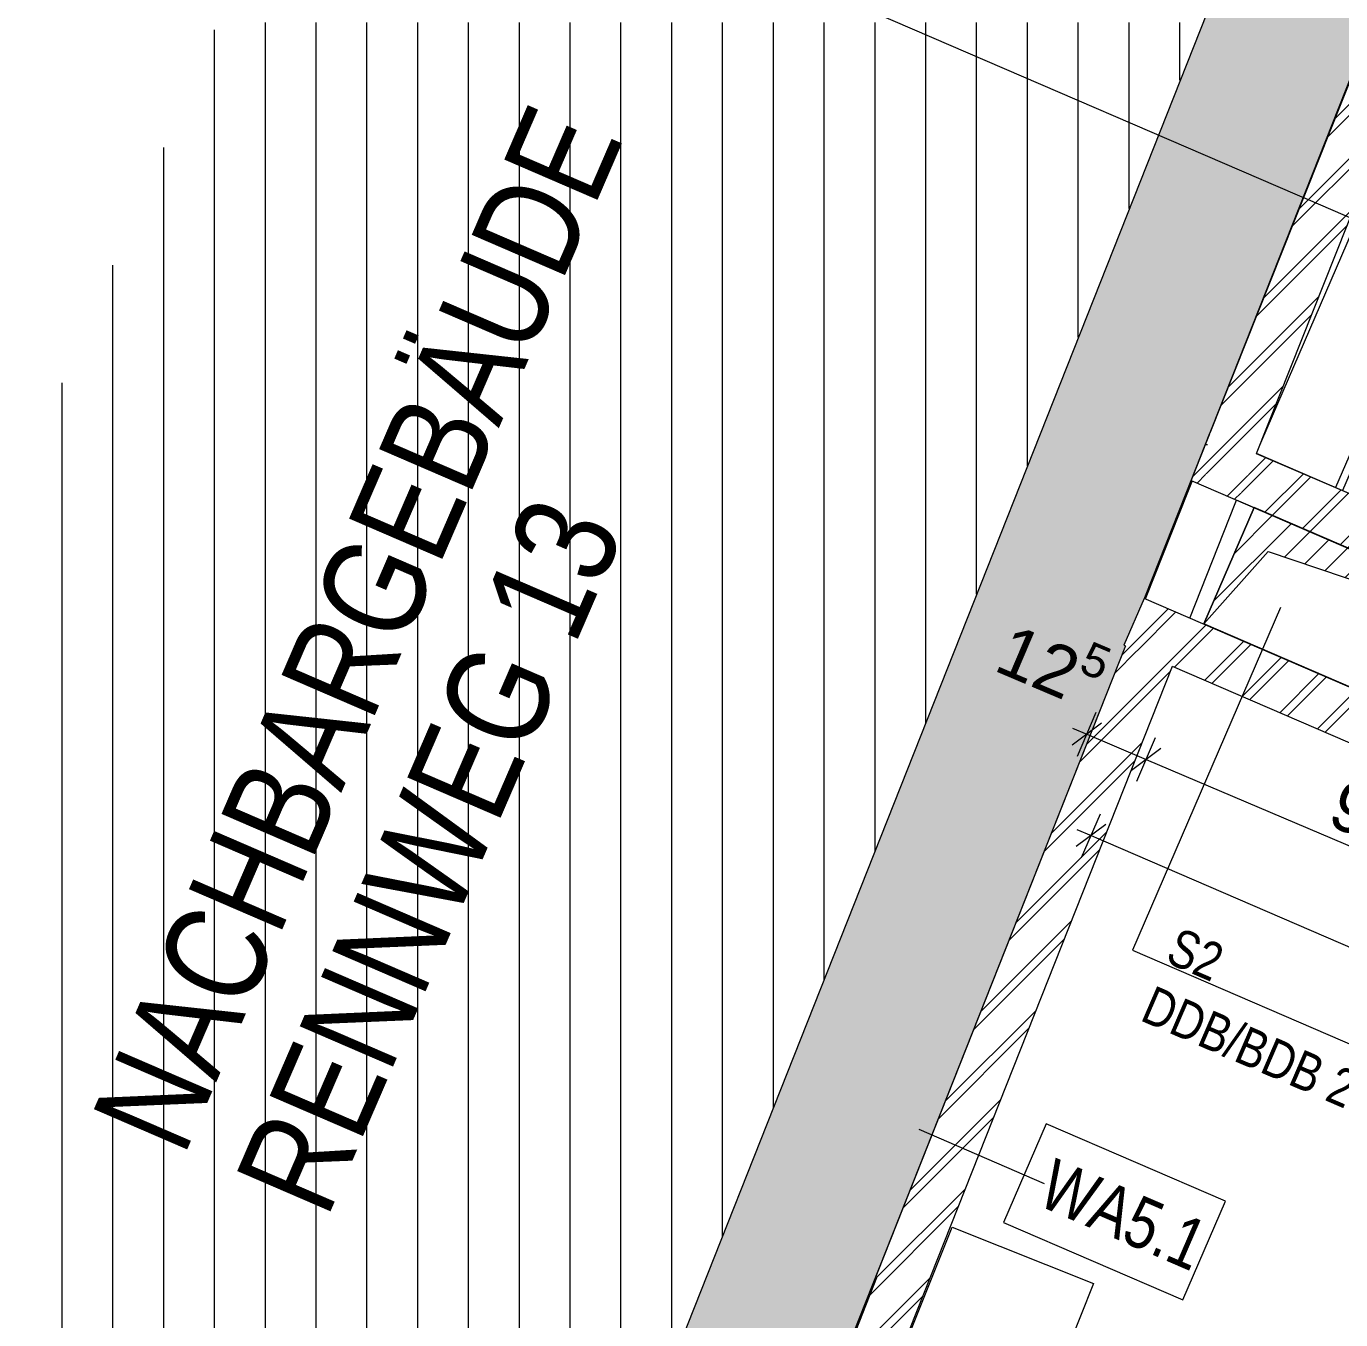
# Model space of a CAD drawing. Header units: millimetres. Extents: x 12535370 to 12566104, y 356204400 to 356234587.
# Drawn here: x 12539228 to 12541815, y 356217630 to 356220176 of the extents above; entities that cross this region are included whole.
import ezdxf
from ezdxf.enums import TextEntityAlignment as Align

# ---------------------------------------------------------------- set-up
doc = ezdxf.new("R2010")
doc.units = ezdxf.units.MM
doc.header["$MEASUREMENT"] = 0
doc.set_wipeout_variables(frame=1)
doc.linetypes.add('Dot & Dashed', pattern=[6702.78, 3527.78, -1763.89, 0, -1411.11])
doc.linetypes.add('Wipeout_Contour', pattern=[1000, 0, -1000])
for name, color, linetype in [('New_015 Innenwände', 7, 'Continuous'), ('New_035 Decken', 7, 'Continuous'), ('New_065 Möbel Einrichtung', 7, 'Continuous'), ('New_080 Raumdefinitionen', 7, 'Continuous'), ('New_110 Bemassungen Ausführung', 7, 'Continuous'), ('New_290 Raster _ Achsen', 7, 'Continuous')]:
    doc.layers.add(name, color=color, linetype=linetype)
for name, color, linetype, lineweight in [('New_015 Innenwände_Pen_No__1', 7, 'Continuous', 13), ('New_035 Decken_Pen_No__1', 7, 'Continuous', 13), ('New_065 Möbel Einrichtung_Pen_No__1', 7, 'Continuous', 13), ('New_110 Bemassungen Ausführung_Pen_No__1', 7, 'Continuous', 13), ('New_160 Beschriftungen Ausführung_Pen_No__1', 7, 'Continuous', 13), ('New_255 Plangrafiken_Pen_No__1', 7, 'Continuous', 13), ('New_255 Plangrafiken_Pen_No__39', 8, 'Continuous', 13), ('New_290 Raster _ Achsen_Pen_No__108', 7, 'Continuous', 13), ('New_HKLS1_Pen_No__21', 1, 'Continuous', 13), ('New_HKLS1_Pen_No__39', 8, 'Continuous', 13)]:
    doc.layers.add(name, color=color, linetype=linetype, lineweight=lineweight)
doc.styles.add('GENERATED_STYLE_1', font='arial.ttf')
doc.styles.add('GENERATED_STYLE_2', font='arial.ttf', dxfattribs={"width": 0.8})
doc.dimstyles.new('GENERATED_STYLE__1', dxfattribs={"dimtxt": 125, "dimasz": 47.5, "dimexe": 0.18, "dimexo": 2, "dimgap": 0, "dimtad": 1, "dimlfac": 0.001, "dimzin": 0, "dimdsep": 46, "dimtxsty": 'GENERATED_STYLE_1', "dimblk": 'ARROWHEAD_2', "dimblk1": 'ARROWHEAD_2', "dimblk2": 'ARROWHEAD_2', "dimcen": 0.09, "dimclrd": 7, "dimclre": 7, "dimclrt": 7, "dimadec": 0, "dimazin": 0, "dimtfac": 1, "dimtdec": 4, "dimtmove": 0, "dimatfit": 3, "dimfxl": 1, "dimtolj": 1, "dimtzin": 0, "dimarcsym": 0})
doc.dimstyles.new('GENERATED_STYLE__2', dxfattribs={"dimtxt": 100, "dimasz": 47.5, "dimexe": 0.18, "dimexo": 2, "dimgap": 0, "dimtad": 1, "dimlfac": 0.001, "dimzin": 0, "dimdsep": 46, "dimtxsty": 'GENERATED_STYLE_1', "dimblk": 'ARROWHEAD_2', "dimblk1": 'ARROWHEAD_2', "dimblk2": 'ARROWHEAD_2', "dimcen": 0.09, "dimclrd": 7, "dimclre": 7, "dimclrt": 7, "dimadec": 0, "dimazin": 0, "dimtfac": 1, "dimtdec": 4, "dimtmove": 0, "dimatfit": 3, "dimfxl": 1, "dimtolj": 1, "dimtzin": 0, "dimarcsym": 0})
pattern_1 = [(45, (12240439.16, 356160438.356), (-53.033009, 53.033009), []), (45, (12240428.55, 356160448.96), (-53.033009, 53.033009), [])]

# ---------------------------------------------------------------- blocks, each defined once
blk = doc.blocks.new('*X22', base_point=(12240439.2, 356160438.4))
at = {"layer": 'New_255 Plangrafiken_Pen_No__39', "color": 8, "linetype": 'Continuous', "lineweight": 13}
for p, q in [((12539698.2, 356220183.6), (12539698.2, 356219933.6)), ((12539698.2, 356220183.6), (12539698.2, 356219933.6)), ((12539798.2, 356220183.6), (12539798.2, 356219933.6)), ((12539798.2, 356220183.6), (12539798.2, 356219933.6)), ((12539898.2, 356220183.6), (12539898.2, 356219933.6)), ((12539898.2, 356220183.6), (12539898.2, 356219933.6)), ((12539998.2, 356220183.6), (12539998.2, 356219933.6)), ((12539998.2, 356220183.6), (12539998.2, 356219933.6)), ((12540098.2, 356220183.6), (12540098.2, 356219933.6)), ((12540098.2, 356220183.6), (12540098.2, 356219933.6)), ((12540198.2, 356220183.6), (12540198.2, 356219933.6)), ((12540198.2, 356220183.6), (12540198.2, 356219933.6)), ((12540298.2, 356220183.6), (12540298.2, 356219933.6)), ((12540298.2, 356220183.6), (12540298.2, 356219933.6)), ((12540398.2, 356220183.6), (12540398.2, 356219933.6)), ((12540398.2, 356220183.6), (12540398.2, 356219933.6)), ((12540498.2, 356220183.6), (12540498.2, 356219933.6)), ((12540498.2, 356220183.6), (12540498.2, 356219933.6)), ((12540598.2, 356220183.6), (12540598.2, 356219933.6)), ((12540598.2, 356220183.6), (12540598.2, 356219933.6)), ((12540698.2, 356220183.6), (12540698.2, 356219933.6)), ((12540698.2, 356220183.6), (12540698.2, 356219933.6)), ((12540798.2, 356220183.6), (12540798.2, 356219933.6)), ((12540798.2, 356220183.6), (12540798.2, 356219933.6)), ((12540898.2, 356220183.6), (12540898.2, 356219933.6)), ((12540898.2, 356220183.6), (12540898.2, 356219933.6)), ((12540998.2, 356220183.6), (12540998.2, 356219933.6)), ((12540998.2, 356220183.6), (12540998.2, 356219933.6)), ((12541098.2, 356220183.6), (12541098.2, 356219933.6)), ((12541098.2, 356220183.6), (12541098.2, 356219933.6)), ((12541198.2, 356220183.6), (12541198.2, 356219933.6)), ((12541198.2, 356220183.6), (12541198.2, 356219933.6)), ((12541298.2, 356220183.6), (12541298.2, 356219933.6)), ((12541298.2, 356220183.6), (12541298.2, 356219933.6)), ((12541398.2, 356220183.6), (12541398.2, 356219933.6)), ((12541398.2, 356220183.6), (12541398.2, 356219933.6)), ((12541498.2, 356220183.6), (12541498.2, 356220070.4)), ((12541498.2, 356220183.6), (12541498.2, 356220070.4)), ((12539598.2, 356220169.2), (12539598.2, 356219933.6)), ((12539598.2, 356220169.2), (12539598.2, 356219933.6)), ((12539498.2, 356219937.7), (12539498.2, 356219933.6)), ((12539498.2, 356219937.7), (12539498.2, 356219933.6)), ((12539498.2, 356219933.6), (12539498.2, 356219683.6)), ((12539498.2, 356219933.6), (12539498.2, 356219683.6)), ((12539598.2, 356219933.6), (12539598.2, 356219683.6)), ((12539598.2, 356219933.6), (12539598.2, 356219683.6)), ((12539698.2, 356219933.6), (12539698.2, 356219683.6)), ((12539698.2, 356219933.6), (12539698.2, 356219683.6)), ((12539798.2, 356219933.6), (12539798.2, 356219683.6)), ((12539798.2, 356219933.6), (12539798.2, 356219683.6)), ((12539898.2, 356219933.6), (12539898.2, 356219683.6)), ((12539898.2, 356219933.6), (12539898.2, 356219683.6)), ((12539998.2, 356219933.6), (12539998.2, 356219683.6)), ((12539998.2, 356219933.6), (12539998.2, 356219683.6)), ((12540098.2, 356219933.6), (12540098.2, 356219683.6)), ((12540098.2, 356219933.6), (12540098.2, 356219683.6)), ((12540198.2, 356219933.6), (12540198.2, 356219683.6)), ((12540198.2, 356219933.6), (12540198.2, 356219683.6)), ((12540298.2, 356219933.6), (12540298.2, 356219683.6)), ((12540298.2, 356219933.6), (12540298.2, 356219683.6)), ((12540398.2, 356219933.6), (12540398.2, 356219683.6)), ((12540398.2, 356219933.6), (12540398.2, 356219683.6)), ((12540498.2, 356219933.6), (12540498.2, 356219683.6)), ((12540498.2, 356219933.6), (12540498.2, 356219683.6)), ((12540598.2, 356219933.6), (12540598.2, 356219683.6)), ((12540598.2, 356219933.6), (12540598.2, 356219683.6)), ((12540698.2, 356219933.6), (12540698.2, 356219683.6)), ((12540698.2, 356219933.6), (12540698.2, 356219683.6)), ((12540798.2, 356219933.6), (12540798.2, 356219683.6)), ((12540798.2, 356219933.6), (12540798.2, 356219683.6)), ((12540898.2, 356219933.6), (12540898.2, 356219683.6)), ((12540898.2, 356219933.6), (12540898.2, 356219683.6)), ((12540998.2, 356219933.6), (12540998.2, 356219683.6)), ((12540998.2, 356219933.6), (12540998.2, 356219683.6)), ((12541098.2, 356219933.6), (12541098.2, 356219683.6)), ((12541098.2, 356219933.6), (12541098.2, 356219683.6)), ((12541198.2, 356219933.6), (12541198.2, 356219683.6)), ((12541198.2, 356219933.6), (12541198.2, 356219683.6)), ((12541298.2, 356219933.6), (12541298.2, 356219683.6)), ((12541298.2, 356219933.6), (12541298.2, 356219683.6)), ((12541398.2, 356219933.6), (12541398.2, 356219817.4)), ((12541398.2, 356219933.6), (12541398.2, 356219817.4)), ((12539398.2, 356219706.2), (12539398.2, 356219683.6)), ((12539398.2, 356219706.2), (12539398.2, 356219683.6)), ((12539398.2, 356219683.6), (12539398.2, 356219433.6)), ((12539398.2, 356219683.6), (12539398.2, 356219433.6)), ((12539498.2, 356219683.6), (12539498.2, 356219433.6)), ((12539498.2, 356219683.6), (12539498.2, 356219433.6)), ((12539598.2, 356219683.6), (12539598.2, 356219433.6)), ((12539598.2, 356219683.6), (12539598.2, 356219433.6)), ((12539698.2, 356219683.6), (12539698.2, 356219433.6)), ((12539698.2, 356219683.6), (12539698.2, 356219433.6)), ((12539798.2, 356219683.6), (12539798.2, 356219433.6)), ((12539798.2, 356219683.6), (12539798.2, 356219433.6)), ((12539898.2, 356219683.6), (12539898.2, 356219433.6)), ((12539898.2, 356219683.6), (12539898.2, 356219433.6)), ((12539998.2, 356219683.6), (12539998.2, 356219433.6)), ((12539998.2, 356219683.6), (12539998.2, 356219433.6)), ((12540098.2, 356219683.6), (12540098.2, 356219433.6)), ((12540098.2, 356219683.6), (12540098.2, 356219433.6)), ((12540198.2, 356219683.6), (12540198.2, 356219433.6)), ((12540198.2, 356219683.6), (12540198.2, 356219433.6)), ((12540298.2, 356219683.6), (12540298.2, 356219433.6)), ((12540298.2, 356219683.6), (12540298.2, 356219433.6)), ((12540398.2, 356219683.6), (12540398.2, 356219433.6)), ((12540398.2, 356219683.6), (12540398.2, 356219433.6)), ((12540498.2, 356219683.6), (12540498.2, 356219433.6)), ((12540498.2, 356219683.6), (12540498.2, 356219433.6)), ((12540598.2, 356219683.6), (12540598.2, 356219433.6)), ((12540598.2, 356219683.6), (12540598.2, 356219433.6)), ((12540698.2, 356219683.6), (12540698.2, 356219433.6)), ((12540698.2, 356219683.6), (12540698.2, 356219433.6)), ((12540798.2, 356219683.6), (12540798.2, 356219433.6)), ((12540798.2, 356219683.6), (12540798.2, 356219433.6)), ((12540898.2, 356219683.6), (12540898.2, 356219433.6)), ((12540898.2, 356219683.6), (12540898.2, 356219433.6)), ((12540998.2, 356219683.6), (12540998.2, 356219433.6)), ((12540998.2, 356219683.6), (12540998.2, 356219433.6)), ((12541098.2, 356219683.6), (12541098.2, 356219433.6)), ((12541098.2, 356219683.6), (12541098.2, 356219433.6)), ((12541198.2, 356219683.6), (12541198.2, 356219433.6)), ((12541198.2, 356219683.6), (12541198.2, 356219433.6)), ((12541298.2, 356219683.6), (12541298.2, 356219564.3)), ((12541298.2, 356219683.6), (12541298.2, 356219564.3)), ((12539298.2, 356219474.7), (12539298.2, 356219433.6)), ((12539298.2, 356219474.7), (12539298.2, 356219433.6)), ((12539298.2, 356219433.6), (12539298.2, 356219183.6)), ((12539298.2, 356219433.6), (12539298.2, 356219183.6)), ((12539398.2, 356219433.6), (12539398.2, 356219183.6)), ((12539398.2, 356219433.6), (12539398.2, 356219183.6)), ((12539498.2, 356219433.6), (12539498.2, 356219183.6)), ((12539498.2, 356219433.6), (12539498.2, 356219183.6)), ((12539598.2, 356219433.6), (12539598.2, 356219183.6)), ((12539598.2, 356219433.6), (12539598.2, 356219183.6)), ((12539698.2, 356219433.6), (12539698.2, 356219183.6)), ((12539698.2, 356219433.6), (12539698.2, 356219183.6)), ((12539798.2, 356219433.6), (12539798.2, 356219183.6)), ((12539798.2, 356219433.6), (12539798.2, 356219183.6)), ((12539898.2, 356219433.6), (12539898.2, 356219183.6)), ((12539898.2, 356219433.6), (12539898.2, 356219183.6)), ((12539998.2, 356219433.6), (12539998.2, 356219183.6)), ((12539998.2, 356219433.6), (12539998.2, 356219183.6)), ((12540098.2, 356219433.6), (12540098.2, 356219183.6)), ((12540098.2, 356219433.6), (12540098.2, 356219183.6)), ((12540198.2, 356219433.6), (12540198.2, 356219183.6)), ((12540198.2, 356219433.6), (12540198.2, 356219183.6)), ((12540298.2, 356219433.6), (12540298.2, 356219183.6)), ((12540298.2, 356219433.6), (12540298.2, 356219183.6)), ((12540398.2, 356219433.6), (12540398.2, 356219183.6)), ((12540398.2, 356219433.6), (12540398.2, 356219183.6)), ((12540498.2, 356219433.6), (12540498.2, 356219183.6)), ((12540498.2, 356219433.6), (12540498.2, 356219183.6)), ((12540598.2, 356219433.6), (12540598.2, 356219183.6)), ((12540598.2, 356219433.6), (12540598.2, 356219183.6)), ((12540698.2, 356219433.6), (12540698.2, 356219183.6)), ((12540698.2, 356219433.6), (12540698.2, 356219183.6)), ((12540798.2, 356219433.6), (12540798.2, 356219183.6)), ((12540798.2, 356219433.6), (12540798.2, 356219183.6)), ((12540898.2, 356219433.6), (12540898.2, 356219183.6)), ((12540898.2, 356219433.6), (12540898.2, 356219183.6)), ((12540998.2, 356219433.6), (12540998.2, 356219183.6)), ((12540998.2, 356219433.6), (12540998.2, 356219183.6)), ((12541098.2, 356219433.6), (12541098.2, 356219183.6)), ((12541098.2, 356219433.6), (12541098.2, 356219183.6)), ((12541198.2, 356219433.6), (12541198.2, 356219311.3)), ((12541198.2, 356219433.6), (12541198.2, 356219311.3)), ((12539298.2, 356219183.6), (12539298.2, 356218933.6)), ((12539298.2, 356219183.6), (12539298.2, 356218933.6)), ((12539398.2, 356219183.6), (12539398.2, 356218933.6)), ((12539398.2, 356219183.6), (12539398.2, 356218933.6)), ((12539498.2, 356219183.6), (12539498.2, 356218933.6)), ((12539498.2, 356219183.6), (12539498.2, 356218933.6)), ((12539598.2, 356219183.6), (12539598.2, 356218933.6)), ((12539598.2, 356219183.6), (12539598.2, 356218933.6)), ((12539698.2, 356219183.6), (12539698.2, 356218933.6)), ((12539698.2, 356219183.6), (12539698.2, 356218933.6)), ((12539798.2, 356219183.6), (12539798.2, 356218933.6)), ((12539798.2, 356219183.6), (12539798.2, 356218933.6)), ((12539898.2, 356219183.6), (12539898.2, 356218933.6)), ((12539898.2, 356219183.6), (12539898.2, 356218933.6)), ((12539998.2, 356219183.6), (12539998.2, 356218933.6)), ((12539998.2, 356219183.6), (12539998.2, 356218933.6)), ((12540098.2, 356219183.6), (12540098.2, 356218933.6)), ((12540098.2, 356219183.6), (12540098.2, 356218933.6)), ((12540198.2, 356219183.6), (12540198.2, 356218933.6)), ((12540198.2, 356219183.6), (12540198.2, 356218933.6)), ((12540298.2, 356219183.6), (12540298.2, 356218933.6)), ((12540298.2, 356219183.6), (12540298.2, 356218933.6)), ((12540398.2, 356219183.6), (12540398.2, 356218933.6)), ((12540398.2, 356219183.6), (12540398.2, 356218933.6)), ((12540498.2, 356219183.6), (12540498.2, 356218933.6)), ((12540498.2, 356219183.6), (12540498.2, 356218933.6)), ((12540598.2, 356219183.6), (12540598.2, 356218933.6)), ((12540598.2, 356219183.6), (12540598.2, 356218933.6)), ((12540698.2, 356219183.6), (12540698.2, 356218933.6)), ((12540698.2, 356219183.6), (12540698.2, 356218933.6)), ((12540798.2, 356219183.6), (12540798.2, 356218933.6)), ((12540798.2, 356219183.6), (12540798.2, 356218933.6)), ((12540898.2, 356219183.6), (12540898.2, 356218933.6)), ((12540898.2, 356219183.6), (12540898.2, 356218933.6)), ((12540998.2, 356219183.6), (12540998.2, 356218933.6)), ((12540998.2, 356219183.6), (12540998.2, 356218933.6)), ((12541098.2, 356219183.6), (12541098.2, 356219058.2)), ((12541098.2, 356219183.6), (12541098.2, 356219058.2)), ((12539298.2, 356218933.6), (12539298.2, 356218683.6)), ((12539298.2, 356218933.6), (12539298.2, 356218683.6)), ((12539398.2, 356218933.6), (12539398.2, 356218683.6)), ((12539398.2, 356218933.6), (12539398.2, 356218683.6)), ((12539498.2, 356218933.6), (12539498.2, 356218683.6)), ((12539498.2, 356218933.6), (12539498.2, 356218683.6)), ((12539598.2, 356218933.6), (12539598.2, 356218683.6)), ((12539598.2, 356218933.6), (12539598.2, 356218683.6)), ((12539698.2, 356218933.6), (12539698.2, 356218683.6)), ((12539698.2, 356218933.6), (12539698.2, 356218683.6)), ((12539798.2, 356218933.6), (12539798.2, 356218683.6)), ((12539798.2, 356218933.6), (12539798.2, 356218683.6)), ((12539898.2, 356218933.6), (12539898.2, 356218683.6)), ((12539898.2, 356218933.6), (12539898.2, 356218683.6)), ((12539998.2, 356218933.6), (12539998.2, 356218683.6)), ((12539998.2, 356218933.6), (12539998.2, 356218683.6)), ((12540098.2, 356218933.6), (12540098.2, 356218683.6)), ((12540098.2, 356218933.6), (12540098.2, 356218683.6)), ((12540198.2, 356218933.6), (12540198.2, 356218683.6)), ((12540198.2, 356218933.6), (12540198.2, 356218683.6)), ((12540298.2, 356218933.6), (12540298.2, 356218683.6)), ((12540298.2, 356218933.6), (12540298.2, 356218683.6)), ((12540398.2, 356218933.6), (12540398.2, 356218683.6)), ((12540398.2, 356218933.6), (12540398.2, 356218683.6)), ((12540498.2, 356218933.6), (12540498.2, 356218683.6)), ((12540498.2, 356218933.6), (12540498.2, 356218683.6)), ((12540598.2, 356218933.6), (12540598.2, 356218683.6)), ((12540598.2, 356218933.6), (12540598.2, 356218683.6)), ((12540698.2, 356218933.6), (12540698.2, 356218683.6)), ((12540698.2, 356218933.6), (12540698.2, 356218683.6)), ((12540798.2, 356218933.6), (12540798.2, 356218683.6)), ((12540798.2, 356218933.6), (12540798.2, 356218683.6)), ((12540898.2, 356218933.6), (12540898.2, 356218683.6)), ((12540898.2, 356218933.6), (12540898.2, 356218683.6)), ((12540998.2, 356218933.6), (12540998.2, 356218805.2)), ((12540998.2, 356218933.6), (12540998.2, 356218805.2)), ((12539298.2, 356218683.6), (12539298.2, 356218433.6)), ((12539298.2, 356218683.6), (12539298.2, 356218433.6)), ((12539398.2, 356218683.6), (12539398.2, 356218433.6)), ((12539398.2, 356218683.6), (12539398.2, 356218433.6)), ((12539498.2, 356218683.6), (12539498.2, 356218433.6)), ((12539498.2, 356218683.6), (12539498.2, 356218433.6)), ((12539598.2, 356218683.6), (12539598.2, 356218433.6)), ((12539598.2, 356218683.6), (12539598.2, 356218433.6)), ((12539698.2, 356218683.6), (12539698.2, 356218433.6)), ((12539698.2, 356218683.6), (12539698.2, 356218433.6)), ((12539798.2, 356218683.6), (12539798.2, 356218433.6)), ((12539798.2, 356218683.6), (12539798.2, 356218433.6)), ((12539898.2, 356218683.6), (12539898.2, 356218433.6)), ((12539898.2, 356218683.6), (12539898.2, 356218433.6)), ((12539998.2, 356218683.6), (12539998.2, 356218433.6)), ((12539998.2, 356218683.6), (12539998.2, 356218433.6)), ((12540098.2, 356218683.6), (12540098.2, 356218433.6)), ((12540098.2, 356218683.6), (12540098.2, 356218433.6)), ((12540198.2, 356218683.6), (12540198.2, 356218433.6)), ((12540198.2, 356218683.6), (12540198.2, 356218433.6)), ((12540298.2, 356218683.6), (12540298.2, 356218433.6)), ((12540298.2, 356218683.6), (12540298.2, 356218433.6)), ((12540398.2, 356218683.6), (12540398.2, 356218433.6)), ((12540398.2, 356218683.6), (12540398.2, 356218433.6)), ((12540498.2, 356218683.6), (12540498.2, 356218433.6)), ((12540498.2, 356218683.6), (12540498.2, 356218433.6)), ((12540598.2, 356218683.6), (12540598.2, 356218433.6)), ((12540598.2, 356218683.6), (12540598.2, 356218433.6)), ((12540698.2, 356218683.6), (12540698.2, 356218433.6)), ((12540698.2, 356218683.6), (12540698.2, 356218433.6)), ((12540798.2, 356218683.6), (12540798.2, 356218433.6)), ((12540798.2, 356218683.6), (12540798.2, 356218433.6)), ((12540898.2, 356218683.6), (12540898.2, 356218552.1)), ((12540898.2, 356218683.6), (12540898.2, 356218552.1)), ((12539298.2, 356218433.6), (12539298.2, 356218183.6)), ((12539298.2, 356218433.6), (12539298.2, 356218183.6)), ((12539398.2, 356218433.6), (12539398.2, 356218183.6)), ((12539398.2, 356218433.6), (12539398.2, 356218183.6)), ((12539498.2, 356218433.6), (12539498.2, 356218183.6)), ((12539498.2, 356218433.6), (12539498.2, 356218183.6)), ((12539598.2, 356218433.6), (12539598.2, 356218183.6)), ((12539598.2, 356218433.6), (12539598.2, 356218183.6)), ((12539698.2, 356218433.6), (12539698.2, 356218183.6)), ((12539698.2, 356218433.6), (12539698.2, 356218183.6)), ((12539798.2, 356218433.6), (12539798.2, 356218183.6)), ((12539798.2, 356218433.6), (12539798.2, 356218183.6)), ((12539898.2, 356218433.6), (12539898.2, 356218183.6)), ((12539898.2, 356218433.6), (12539898.2, 356218183.6)), ((12539998.2, 356218433.6), (12539998.2, 356218183.6)), ((12539998.2, 356218433.6), (12539998.2, 356218183.6)), ((12540098.2, 356218433.6), (12540098.2, 356218183.6)), ((12540098.2, 356218433.6), (12540098.2, 356218183.6)), ((12540198.2, 356218433.6), (12540198.2, 356218183.6)), ((12540198.2, 356218433.6), (12540198.2, 356218183.6)), ((12540298.2, 356218433.6), (12540298.2, 356218183.6)), ((12540298.2, 356218433.6), (12540298.2, 356218183.6)), ((12540398.2, 356218433.6), (12540398.2, 356218183.6)), ((12540398.2, 356218433.6), (12540398.2, 356218183.6)), ((12540498.2, 356218433.6), (12540498.2, 356218183.6)), ((12540498.2, 356218433.6), (12540498.2, 356218183.6)), ((12540598.2, 356218433.6), (12540598.2, 356218183.6)), ((12540598.2, 356218433.6), (12540598.2, 356218183.6)), ((12540698.2, 356218433.6), (12540698.2, 356218183.6)), ((12540698.2, 356218433.6), (12540698.2, 356218183.6)), ((12540798.2, 356218433.6), (12540798.2, 356218299.1)), ((12540798.2, 356218433.6), (12540798.2, 356218299.1)), ((12539298.2, 356218183.6), (12539298.2, 356217933.6)), ((12539298.2, 356218183.6), (12539298.2, 356217933.6)), ((12539398.2, 356218183.6), (12539398.2, 356217933.6)), ((12539398.2, 356218183.6), (12539398.2, 356217933.6)), ((12539498.2, 356218183.6), (12539498.2, 356217933.6)), ((12539498.2, 356218183.6), (12539498.2, 356217933.6)), ((12539598.2, 356218183.6), (12539598.2, 356217933.6)), ((12539598.2, 356218183.6), (12539598.2, 356217933.6)), ((12539698.2, 356218183.6), (12539698.2, 356217933.6)), ((12539698.2, 356218183.6), (12539698.2, 356217933.6)), ((12539798.2, 356218183.6), (12539798.2, 356217933.6)), ((12539798.2, 356218183.6), (12539798.2, 356217933.6)), ((12539898.2, 356218183.6), (12539898.2, 356217933.6)), ((12539898.2, 356218183.6), (12539898.2, 356217933.6)), ((12539998.2, 356218183.6), (12539998.2, 356217933.6)), ((12539998.2, 356218183.6), (12539998.2, 356217933.6)), ((12540098.2, 356218183.6), (12540098.2, 356217933.6)), ((12540098.2, 356218183.6), (12540098.2, 356217933.6)), ((12540198.2, 356218183.6), (12540198.2, 356217933.6)), ((12540198.2, 356218183.6), (12540198.2, 356217933.6)), ((12540298.2, 356218183.6), (12540298.2, 356217933.6)), ((12540298.2, 356218183.6), (12540298.2, 356217933.6)), ((12540398.2, 356218183.6), (12540398.2, 356217933.6)), ((12540398.2, 356218183.6), (12540398.2, 356217933.6)), ((12540498.2, 356218183.6), (12540498.2, 356217933.6)), ((12540498.2, 356218183.6), (12540498.2, 356217933.6)), ((12540598.2, 356218183.6), (12540598.2, 356217933.6)), ((12540598.2, 356218183.6), (12540598.2, 356217933.6)), ((12540698.2, 356218183.6), (12540698.2, 356218046)), ((12540698.2, 356218183.6), (12540698.2, 356218046)), ((12539298.2, 356217933.6), (12539298.2, 356217683.6)), ((12539298.2, 356217933.6), (12539298.2, 356217683.6)), ((12539398.2, 356217933.6), (12539398.2, 356217683.6)), ((12539398.2, 356217933.6), (12539398.2, 356217683.6)), ((12539498.2, 356217933.6), (12539498.2, 356217683.6)), ((12539498.2, 356217933.6), (12539498.2, 356217683.6)), ((12539598.2, 356217933.6), (12539598.2, 356217683.6)), ((12539598.2, 356217933.6), (12539598.2, 356217683.6)), ((12539698.2, 356217933.6), (12539698.2, 356217683.6)), ((12539698.2, 356217933.6), (12539698.2, 356217683.6)), ((12539798.2, 356217933.6), (12539798.2, 356217683.6)), ((12539798.2, 356217933.6), (12539798.2, 356217683.6)), ((12539898.2, 356217933.6), (12539898.2, 356217683.6)), ((12539898.2, 356217933.6), (12539898.2, 356217683.6)), ((12539998.2, 356217933.6), (12539998.2, 356217683.6)), ((12539998.2, 356217933.6), (12539998.2, 356217683.6)), ((12540098.2, 356217933.6), (12540098.2, 356217683.6)), ((12540098.2, 356217933.6), (12540098.2, 356217683.6)), ((12540198.2, 356217933.6), (12540198.2, 356217683.6)), ((12540198.2, 356217933.6), (12540198.2, 356217683.6)), ((12540298.2, 356217933.6), (12540298.2, 356217683.6)), ((12540298.2, 356217933.6), (12540298.2, 356217683.6)), ((12540398.2, 356217933.6), (12540398.2, 356217683.6)), ((12540398.2, 356217933.6), (12540398.2, 356217683.6)), ((12540498.2, 356217933.6), (12540498.2, 356217683.6)), ((12540498.2, 356217933.6), (12540498.2, 356217683.6)), ((12540598.2, 356217933.6), (12540598.2, 356217793)), ((12540598.2, 356217933.6), (12540598.2, 356217793)), ((12539298.2, 356217683.6), (12539298.2, 356217433.6)), ((12539298.2, 356217683.6), (12539298.2, 356217433.6)), ((12539398.2, 356217683.6), (12539398.2, 356217433.6)), ((12539398.2, 356217683.6), (12539398.2, 356217433.6)), ((12539498.2, 356217683.6), (12539498.2, 356217433.6)), ((12539498.2, 356217683.6), (12539498.2, 356217433.6)), ((12539598.2, 356217683.6), (12539598.2, 356217433.6)), ((12539598.2, 356217683.6), (12539598.2, 356217433.6)), ((12539698.2, 356217683.6), (12539698.2, 356217433.6)), ((12539698.2, 356217683.6), (12539698.2, 356217433.6)), ((12539798.2, 356217683.6), (12539798.2, 356217433.6)), ((12539798.2, 356217683.6), (12539798.2, 356217433.6)), ((12539898.2, 356217683.6), (12539898.2, 356217433.6)), ((12539898.2, 356217683.6), (12539898.2, 356217433.6)), ((12539998.2, 356217683.6), (12539998.2, 356217433.6)), ((12539998.2, 356217683.6), (12539998.2, 356217433.6)), ((12540098.2, 356217683.6), (12540098.2, 356217433.6)), ((12540098.2, 356217683.6), (12540098.2, 356217433.6)), ((12540198.2, 356217683.6), (12540198.2, 356217433.6)), ((12540198.2, 356217683.6), (12540198.2, 356217433.6)), ((12540298.2, 356217683.6), (12540298.2, 356217433.6)), ((12540298.2, 356217683.6), (12540298.2, 356217433.6)), ((12540398.2, 356217683.6), (12540398.2, 356217433.6)), ((12540398.2, 356217683.6), (12540398.2, 356217433.6)), ((12540498.2, 356217683.6), (12540498.2, 356217539.9)), ((12540498.2, 356217683.6), (12540498.2, 356217539.9))]:
    blk.add_line(p, q, dxfattribs=at)
blk = doc.blocks.new('Fill_3', base_point=(12240439.2, 356160438.4))
at = {"layer": 'New_255 Plangrafiken_Pen_No__39', "color": 8, "linetype": 'Continuous', "lineweight": 13}
blk.add_blockref('*X22', (12240439.2, 356160438.4), dxfattribs=at)
blk = doc.blocks.new('Slab_1', base_point=(12544827.7, 356227634.6))
at = {"layer": 'New_035 Decken_Pen_No__1', "color": 7, "linetype": 'Continuous', "lineweight": 13, "flags": 128}
blk.add_lwpolyline([(12544827.7, 356227634.6), (12554819.4, 356223318.3), (12557454.5, 356206375.3), (12539483.6, 356214138.5), (12544758.3, 356227436.7)], close=True, dxfattribs=at)
blk = doc.blocks.new('Wall_12', base_point=(12544456.5, 356218122.8))
at = {"color": 254, "linetype": 'Wipeout_Contour', "lineweight": 0, "ltscale": 1069320122.63325}
blk.add_wipeout([(12541558, 356219374.9), (12541521, 356219282), (12541649.8, 356219335.3)], dxfattribs=at).dxf.layer = 'New_015 Innenwände'
at = {"layer": 'New_015 Innenwände', "linetype": 'Continuous', "lineweight": 0, "true_color": 0x000000}
h = blk.add_hatch(dxfattribs=at)
h.set_pattern_fill('INSULATION', color=18, style=0, pattern_type=2)
h.set_pattern_definition(pattern_1)
h.paths.add_polyline_path([(12541558, 356219374.9), (12541521, 356219282), (12541649.8, 356219335.3)])
at = {"color": 254, "linetype": 'Wipeout_Contour', "lineweight": 0, "ltscale": 1425758535.870667}
blk.add_wipeout([(12541612.9, 356219242.3), (12543462.1, 356218443.5), (12543501.7, 356218535.3), (12541649.8, 356219335.3)], dxfattribs=at).dxf.layer = 'New_015 Innenwände'
at = {"layer": 'New_015 Innenwände', "linetype": 'Continuous', "lineweight": 0, "true_color": 0x000000}
h = blk.add_hatch(dxfattribs=at)
h.set_pattern_fill('INSULATION', color=18, style=0, pattern_type=2)
h.set_pattern_definition(pattern_1)
h.paths.add_polyline_path([(12541612.9, 356219242.3), (12543462.1, 356218443.5), (12543501.7, 356218535.3), (12541649.8, 356219335.3)])
at = {"color": 254, "linetype": 'Wipeout_Contour', "lineweight": 0, "ltscale": 1069319991.844341}
blk.add_wipeout([(12541649.8, 356219335.3), (12541521, 356219282), (12541612.9, 356219242.3)], dxfattribs=at).dxf.layer = 'New_015 Innenwände'
at = {"layer": 'New_015 Innenwände', "linetype": 'Continuous', "lineweight": 0, "true_color": 0x000000}
h = blk.add_hatch(dxfattribs=at)
h.set_pattern_fill('INSULATION', color=18, style=0, pattern_type=2)
h.set_pattern_definition(pattern_1)
h.paths.add_polyline_path([(12541649.8, 356219335.3), (12541521, 356219282), (12541612.9, 356219242.3)])
at = {"layer": 'New_015 Innenwände_Pen_No__1', "color": 7, "linetype": 'Continuous', "lineweight": 13, "flags": 128}
for points in [[(12541521, 356219282), (12541558, 356219374.9)], [(12543263.1, 356218638.4), (12541649.8, 356219335.3)], [(12541521, 356219282), (12543462.1, 356218443.5)]]:
    blk.add_lwpolyline(points, dxfattribs=at)
blk = doc.blocks.new('Wall_23', base_point=(12539543.1, 356214285.7))
at = {"layer": 'New_015 Innenwände', "linetype": 'Continuous', "lineweight": 0, "true_color": 0x000000}
h = blk.add_hatch(dxfattribs=at)
h.set_pattern_fill('BETON_BEWEHRT_SN46', color=18, style=0, pattern_type=2)
h.set_pattern_definition([(113.402274, (12240439.16, 356160438.36), (91.773886, 39.718432), [30, -20]), (113.402274, (12240393.27, 356160418.5), (91.773886, 39.718432), [100, 0])])
h.paths.add_polyline_path([(12539543.1, 356214285.7), (12542284.9, 356221211.5), (12541997.5, 356221327.8), (12539258.4, 356214408.7)])
at = {"layer": 'New_015 Innenwände_Pen_No__1', "color": 7, "linetype": 'Continuous', "lineweight": 13, "flags": 128}
for points in [[(12541997.5, 356221327.8), (12539258.4, 356214408.7)], [(12539543.1, 356214285.7), (12542284.9, 356221211.5)]]:
    blk.add_lwpolyline(points, dxfattribs=at)
blk = doc.blocks.new('Wall_27', base_point=(12539800.6, 356214936.3))
at = {"color": 254, "linetype": 'Wipeout_Contour', "lineweight": 0, "ltscale": 1425750423.837663}
blk.add_wipeout([(12539893.6, 356214899.4), (12541484, 356218916.7), (12541392.1, 356218956.4), (12539800.6, 356214936.3)], dxfattribs=at).dxf.layer = 'New_015 Innenwände'
at = {"layer": 'New_015 Innenwände', "linetype": 'Continuous', "lineweight": 0, "true_color": 0x000000}
h = blk.add_hatch(dxfattribs=at)
h.set_pattern_fill('INSULATION', color=18, style=0, pattern_type=2)
h.set_pattern_definition(pattern_1)
h.paths.add_polyline_path([(12539893.6, 356214899.4), (12541484, 356218916.7), (12541392.1, 356218956.4), (12539800.6, 356214936.3)])
at = {"layer": 'New_015 Innenwände_Pen_No__1', "color": 7, "linetype": 'Continuous', "lineweight": 13, "flags": 128}
for points in [[(12541392.1, 356218956.4), (12539800.6, 356214936.3)], [(12539893.6, 356214899.4), (12541484, 356218916.7)]]:
    blk.add_lwpolyline(points, dxfattribs=at)
blk = doc.blocks.new('Wall_42', base_point=(12541649.1, 356219335.6))
at = {"layer": 'New_015 Innenwände_Pen_No__1', "color": 7, "linetype": 'Continuous', "lineweight": 13}
for p, q in [((12542162.1, 356220094.4), (12541805.2, 356219268.2)), ((12542175.8, 356220088.4), (12541818.9, 356219262.2))]:
    blk.add_line(p, q, dxfattribs=at)
at = {"layer": 'New_015 Innenwände_Pen_No__1', "color": 7, "linetype": 'Continuous', "lineweight": 13, "flags": 128}
for points in [[(12542006, 356220161.8), (12541649.1, 356219335.6)], [(12542189.6, 356220082.5), (12542006, 356220161.8)], [(12541832.7, 356219256.3), (12542189.6, 356220082.5)], [(12541649.1, 356219335.6), (12541832.7, 356219256.3)]]:
    blk.add_lwpolyline(points, dxfattribs=at)
blk = doc.blocks.new('Wall_66', base_point=(12542371.8, 356218642.1))
at = {"color": 254, "linetype": 'Wipeout_Contour', "lineweight": 0, "ltscale": 1425758084.587623}
blk.add_wipeout([(12542371.8, 356218642.1), (12541428.4, 356219049.7), (12541388.7, 356218957.9), (12542332.1, 356218550.3)], dxfattribs=at).dxf.layer = 'New_015 Innenwände'
at = {"layer": 'New_015 Innenwände', "linetype": 'Continuous', "lineweight": 0, "true_color": 0x000000}
h = blk.add_hatch(dxfattribs=at)
h.set_pattern_fill('INSULATION', color=18, style=0, pattern_type=2)
h.set_pattern_definition(pattern_1)
h.paths.add_polyline_path([(12542371.8, 356218642.1), (12541428.4, 356219049.7), (12541388.7, 356218957.9), (12542332.1, 356218550.3)])
at = {"layer": 'New_015 Innenwände_Pen_No__1', "color": 7, "linetype": 'Continuous', "lineweight": 13, "flags": 128}
for points in [[(12541428.4, 356219049.7), (12541388.7, 356218957.9)], [(12542371.8, 356218642.1), (12541428.4, 356219049.7)], [(12541388.7, 356218957.9), (12541392.1, 356218956.4)], [(12541484, 356218916.7), (12542332.1, 356218550.3)]]:
    blk.add_lwpolyline(points, dxfattribs=at)
blk = doc.blocks.new('Wall_86', base_point=(12541558, 356219374.9))
at = {"color": 254, "linetype": 'Wipeout_Contour', "lineweight": 0, "ltscale": 1425764132.341424}
blk.add_wipeout([(12542316.5, 356221283.2), (12541558, 356219374.9), (12541649.8, 356219335.3), (12542408.4, 356221243.6)], dxfattribs=at).dxf.layer = 'New_015 Innenwände'
at = {"layer": 'New_015 Innenwände', "linetype": 'Continuous', "lineweight": 0, "true_color": 0x000000}
h = blk.add_hatch(dxfattribs=at)
h.set_pattern_fill('INSULATION', color=18, style=0, pattern_type=2)
h.set_pattern_definition(pattern_1)
h.paths.add_polyline_path([(12542316.5, 356221283.2), (12541558, 356219374.9), (12541649.8, 356219335.3), (12542408.4, 356221243.6)])
at = {"layer": 'New_015 Innenwände_Pen_No__1', "color": 7, "linetype": 'Continuous', "lineweight": 13, "flags": 128}
for points in [[(12542316.5, 356221283.2), (12541558, 356219374.9)], [(12541649.8, 356219335.3), (12542408.4, 356221243.6)]]:
    blk.add_lwpolyline(points, dxfattribs=at)
blk = doc.blocks.new('Bett Gruppe 25[35]', base_point=(12540495.1, 356216418.8))
at = {"layer": 'New_065 Möbel Einrichtung_Pen_No__1', "color": 7, "linetype": 'Continuous', "lineweight": 13}
for p, q in [((12540865.3, 356217347.7), (12541050.5, 356217812.2)), ((12541050.5, 356217812.2), (12541329.1, 356217701.1)), ((12541329.1, 356217701.1), (12541144, 356217236.6))]:
    blk.add_line(p, q, dxfattribs=at)
blk = doc.blocks.new('Standard grid marker[59]', base_point=(12539645.8, 356220744.6))
at = {"layer": 'New_290 Raster _ Achsen_Pen_No__108', "color": 7, "linetype": 'Dot & Dashed', "lineweight": 13}
blk.add_line((12540563.8, 356220348), (12561567.2, 356211274.9), dxfattribs=at)
at = {"layer": 'New_290 Raster _ Achsen_Pen_No__108', "color": 7, "lineweight": 13, "style": 'GENERATED_STYLE_1'}
for tag, p in [('AC_MarkerText_1_0', (12539528.5, 356220880.1)), ('AC_MarkerText_1_1', (12562689.2, 356210875))]:
    blk.add_attdef(tag, text='', height=150, rotation=336.6365, dxfattribs=at).set_placement(p, align=Align.TOP_CENTER)
blk = doc.blocks.new('Standard grid marker[65]', base_point=(12539230.2, 356213489.9))
at = {"layer": 'New_290 Raster _ Achsen_Pen_No__108', "color": 7, "linetype": 'Dot & Dashed', "lineweight": 13}
blk.add_line((12539603.7, 356214432.9), (12547078.2, 356233305.9), dxfattribs=at)
at = {"layer": 'New_290 Raster _ Achsen_Pen_No__108', "color": 7, "lineweight": 13, "style": 'GENERATED_STYLE_1'}
for tag, p in [('AC_MarkerText_1_1', (12547559.5, 356234477.6)), ('AC_MarkerText_1_0', (12539209.1, 356213393.3))]:
    blk.add_attdef(tag, text='', height=150, rotation=336.6365, dxfattribs=at).set_placement(p, align=Align.TOP_CENTER)
blk = doc.blocks.new('*D242', base_point=(12240439.2, 356160438.4))
at = {"layer": 'New_110 Bemassungen Ausführung_Pen_No__1', "color": 7, "linetype": 'Continuous', "lineweight": 13, "transparency": 16777216}
for p, q in [((12542497, 356228403.9), (12542453.9, 356228461.8)), ((12542475.4, 356228432.9), (12542487.6, 356228460.9)), ((12536685.6, 356215029.9), (12542475.4, 356228432.9)), ((12542518.5, 356228414.3), (12542432.4, 356228451.4)), ((12536664.1, 356215058.9), (12536707.1, 356215001)), ((12536728.6, 356215011.4), (12536642.6, 356215048.5)), ((12536673.5, 356215001.9), (12536685.6, 356215029.9))]:
    blk.add_line(p, q, dxfattribs=at)
at = {"layer": 'New_110 Bemassungen Ausführung_Pen_No__1', "color": 7, "lineweight": 13, "transparency": 16777216, "insert": (12539472.5, 356221544.4), "char_height": 125, "attachment_point": 7, "rotation": 66.6365, "style": 'GENERATED_STYLE_1'}
blk.add_mtext('\\A1;{\\pql;\\fArial|b0|i0|c0|p0;\\W1.000000;14,60}', dxfattribs=at)
blk = doc.blocks.new('ARROWHEAD_2')
at = {"color": 0, "linetype": 'Continuous', "lineweight": 0}
for p, q in [((-0.378, -0.655), (0.378, 0.655)), ((0, 0), (-1, 0))]:
    blk.add_line(p, q, dxfattribs=at)
blk = doc.blocks.new('*D246', base_point=(12240439.2, 356160438.4))
at = {"layer": 'New_110 Bemassungen Ausführung_Pen_No__1', "color": 7, "linetype": 'Continuous', "lineweight": 13, "transparency": 16777216}
for p, q in [((12541305.4, 356218539.9), (12541342.6, 356218626)), ((12541352.9, 356218604.5), (12541295, 356218561.4)), ((12541295.9, 356218595.1), (12541324, 356218582.9)), ((12541324, 356218582.9), (12544131.4, 356217370.2)), ((12544112.8, 356217327.2), (12544150, 356217413.2)), ((12544160.3, 356217391.7), (12544102.4, 356217348.7)), ((12544131.4, 356217370.2), (12544223.2, 356217330.5))]:
    blk.add_line(p, q, dxfattribs=at)
at = {"layer": 'New_110 Bemassungen Ausführung_Pen_No__1', "color": 7, "lineweight": 13, "transparency": 16777216, "char_height": 125, "attachment_point": 7, "rotation": 336.6366, "style": 'GENERATED_STYLE_1'}
for s, insert in [('\\A1;{\\pql;\\fArial|b0|i0|c0|p0;\\W1.000000;3,06}', (12542584.4, 356218065.7)), ('\\A1;{\\pql;\\fArial|b0|i0|c0|p0;\\W1.000000;10}', (12543949.6, 356217475.9))]:
    blk.add_mtext(s, dxfattribs=dict(at, insert=insert))
blk = doc.blocks.new('*D291', base_point=(12240439.2, 356160438.4))
at = {"layer": 'New_110 Bemassungen Ausführung_Pen_No__1', "color": 7, "linetype": 'Continuous', "lineweight": 13, "transparency": 16777216}
for p, q in [((12542708.4, 356218769), (12542609.3, 356218539.5)), ((12542566.3, 356218558.1), (12542652.3, 356218520.9)), ((12542630.8, 356218510.6), (12542587.8, 356218568.5)), ((12542609.3, 356218539.5), (12540855.8, 356214480.4)), ((12540812.8, 356214499), (12540898.9, 356214461.8)), ((12540877.4, 356214451.5), (12540834.3, 356214509.4)), ((12540855.8, 356214480.4), (12540756.7, 356214250.9))]:
    blk.add_line(p, q, dxfattribs=at)
at = {"layer": 'New_110 Bemassungen Ausführung_Pen_No__1', "color": 7, "lineweight": 13, "transparency": 16777216, "insert": (12541661.3, 356216395.4), "char_height": 100, "attachment_point": 7, "rotation": 66.6365, "style": 'GENERATED_STYLE_1'}
blk.add_mtext('\\A1;{\\pql;\\fArial|b0|i0|c0|p0;\\W1.000000;4,42}', dxfattribs=at)
blk = doc.blocks.new('*D313', base_point=(12240439.2, 356160438.4))
at = {"layer": 'New_110 Bemassungen Ausführung_Pen_No__1', "color": 7, "linetype": 'Continuous', "lineweight": 13, "transparency": 16777216}
for p, q in [((12541297.1, 356218739.6), (12541333.8, 356218825.9)), ((12541344.3, 356218804.5), (12541286.7, 356218761.1)), ((12541287.4, 356218794.7), (12541315.5, 356218782.8)), ((12541315.5, 356218782.8), (12541432.4, 356218733)), ((12541461.2, 356218754.7), (12541403.6, 356218711.3)), ((12541414, 356218689.9), (12541450.7, 356218776.2))]:
    blk.add_line(p, q, dxfattribs=at)
at = {"layer": 'New_110 Bemassungen Ausführung_Pen_No__1', "color": 7, "lineweight": 13, "transparency": 16777216, "insert": (12541117.8, 356218882.5), "char_height": 100, "attachment_point": 7, "rotation": 336.9502, "style": 'GENERATED_STYLE_1'}
blk.add_mtext('\\A1;{\\pql;\\fArial|b0|i0|c0|p0;\\W1.000000;12\\fArial|b0|i0|c0|p0;\\W1.000000;\\A1{\\H.66x;\\S5^  ;}}', dxfattribs=at)
blk = doc.blocks.new('*D314', base_point=(12240439.2, 356160438.4))
at = {"layer": 'New_110 Bemassungen Ausführung_Pen_No__1', "color": 7, "linetype": 'Continuous', "lineweight": 13, "transparency": 16777216}
for p, q in [((12541315.5, 356218782.8), (12541432.4, 356218733)), ((12541461.2, 356218754.7), (12541403.6, 356218711.3)), ((12541414, 356218689.9), (12541450.7, 356218776.2)), ((12541432.4, 356218733), (12542260.5, 356218380.7)), ((12542242.2, 356218337.5), (12542278.9, 356218423.8)), ((12542231.7, 356218359), (12542289.4, 356218402.3)), ((12542260.5, 356218380.7), (12542288.6, 356218368.7))]:
    blk.add_line(p, q, dxfattribs=at)
at = {"layer": 'New_110 Bemassungen Ausführung_Pen_No__1', "color": 7, "lineweight": 13, "transparency": 16777216, "insert": (12541784.1, 356218605.1), "char_height": 100, "attachment_point": 7, "rotation": 336.9502, "style": 'GENERATED_STYLE_1'}
blk.add_mtext('\\A1;{\\pql;\\fArial|b0|i0|c0|p0;\\W1.000000;90}', dxfattribs=at)

msp = doc.modelspace()

# ---------------------------------------------------------------- linework, layer by layer
at = {"layer": 'New_080 Raumdefinitionen', "color": 21, "linetype": 'Continuous', "lineweight": 0, "true_color": 0xffa8a8, "flags": 128}
msp.add_lwpolyline([(12539634.949, 356214246.071), (12542286.918, 356213100.464), (12544425.585, 356218051.336), (12541618.202, 356219264.079)], close=True, dxfattribs=at)

# ---------------------------------------------------------------- block references
at = {"layer": 'New_035 Decken', "color": 7, "linetype": 'Continuous', "lineweight": 13}
msp.add_blockref('Slab_1', (12544827.671, 356227634.587), dxfattribs=at)
at = {"layer": 'New_255 Plangrafiken_Pen_No__39', "color": 8, "linetype": 'Continuous', "lineweight": 13}
msp.add_blockref('Fill_3', (12240439.157, 356160438.356), dxfattribs=at)

# ---------------------------------------------------------------- next in the draw order: block references
at = {"layer": 'New_015 Innenwände', "color": 7, "lineweight": 13}
msp.add_blockref('Wall_12', (12544456.474, 356218122.841), dxfattribs=at)

# ---------------------------------------------------------------- next in the draw order: block references
for name, p in [('Wall_23', (12539543.104, 356214285.746)), ('Wall_42', (12541649.09, 356219335.585))]:
    msp.add_blockref(name, p, dxfattribs=at)

# ---------------------------------------------------------------- next in the draw order: block references
for name, p in [('Wall_86', (12541557.976, 356219374.945)), ('Wall_27', (12539800.627, 356214936.251))]:
    msp.add_blockref(name, p, dxfattribs=at)

# ---------------------------------------------------------------- next in the draw order: linework, layer by layer
at = {"layer": 'New_160 Beschriftungen Ausführung_Pen_No__1', "color": 7, "linetype": 'Continuous', "lineweight": 13}
msp.add_line((12540984.776, 356218004.909), (12541231.829, 356217898.186), dxfattribs=at)
msp.add_lwpolyline([(12541151.725, 356217821.448), (12541504.659, 356217668.986), (12541588.594, 356217863.287), (12541235.66, 356218015.749)], close=True, dxfattribs=at)

# ---------------------------------------------------------------- next in the draw order: block references
at = {"layer": 'New_015 Innenwände', "color": 7, "lineweight": 13}
msp.add_blockref('Wall_66', (12542371.785, 356218642.132), dxfattribs=at)
at = {"layer": 'New_065 Möbel Einrichtung', "color": 7, "linetype": 'Continuous', "lineweight": 13}
msp.add_blockref('Bett Gruppe 25[35]', (12540495.086, 356216418.781), dxfattribs=at)

# ---------------------------------------------------------------- next in the draw order: texts
at = {"layer": 'New_160 Beschriftungen Ausführung_Pen_No__1', "color": 7, "linetype": 'Continuous', "lineweight": 13, "insert": (12541213.603, 356217855.995), "char_height": 100, "attachment_point": 7, "rotation": 336.636458, "style": 'GENERATED_STYLE_2'}
msp.add_mtext('\\A1;{\\pql;\\fArial|b0|i0|c0|p0;\\W0.800000;WA\\fArial|b0|i0|c0|p0;\\W0.800000;5.1}', dxfattribs=at)
at = {"layer": 'New_255 Plangrafiken_Pen_No__1', "color": 7, "linetype": 'Continuous', "lineweight": 13, "insert": (12539822.4, 356217825.204), "char_height": 200, "attachment_point": 7, "rotation": 66.636458, "line_spacing_factor": 0.921651, "style": 'GENERATED_STYLE_2'}
msp.add_mtext('\\A1;{\\pql;\\fArial|b0|i0|c0|p0;\\W0.800000;NACHBARGEBÄUDE\\P\\pql;\\fArial|b0|i0|c0|p0;\\W0.800000;RENNWEG 13}', dxfattribs=at)
at = {"layer": 'New_255 Plangrafiken_Pen_No__1', "color": 7, "linetype": 'Continuous', "lineweight": 13, "insert": (12541417.672, 356218219.17), "char_height": 75, "attachment_point": 7, "rotation": 336.636458, "style": 'GENERATED_STYLE_2'}
msp.add_mtext('\\A1;{\\pql;\\fArial|b0|i0|c0|p0;\\W0.800000;S\\fArial|b0|i0|c0|p0;\\W0.800000;2\\P\\pql;\\fArial|b0|i0|c0|p0;\\W0.800000;DDB/BDB \\fArial|b0|i0|c0|p0;\\W0.800000;25\\fArial|b0|i0|c0|p0;\\W0.800000;/\\fArial|b0|i0|c0|p0;\\W0.800000;90\\P\\pql;\\fArial|b0|i0|c0|p0;\\H1.029164x;\\W0.800000;}', dxfattribs=at)

# ---------------------------------------------------------------- next in the draw order: hatches: boundary and pattern name
at = {"layer": 'New_HKLS1_Pen_No__39', "linetype": 'Continuous', "lineweight": 13}
h = msp.add_hatch(dxfattribs=at)
h.set_pattern_fill('FEUERFESTER_STEIN', color=8, style=0, pattern_type=2)
h.set_pattern_definition([(45, (12240439.157, 356160438.356), (-26.5165043, 26.5165043), [])])
h.paths.add_polyline_path([(12541545.855, 356218999.678), (12541672.629, 356219142.197), (12542471.202, 356218872.273), (12541644.995, 356219229.18)])

# ---------------------------------------------------------------- next in the draw order: linework, layer by layer
at = {"layer": 'New_255 Plangrafiken_Pen_No__1', "color": 7, "linetype": 'Continuous', "lineweight": 13}
msp.add_lwpolyline([(12541696.908, 356219032.165), (12541405.389, 356218357.326), (12541910.301, 356218139.212)], dxfattribs=at)
at = {"layer": 'New_HKLS1_Pen_No__21', "color": 1, "linetype": 'Continuous', "lineweight": 13}
msp.add_lwpolyline([(12541644.995, 356219229.18), (12542471.202, 356218872.273), (12542372.061, 356218642.771), (12541545.855, 356218999.678)], close=True, dxfattribs=at)
at = {"layer": 'New_HKLS1_Pen_No__21', "color": 1, "linetype": 'Continuous', "lineweight": 13, "flags": 128}
msp.add_lwpolyline([(12541545.855, 356218999.678), (12541672.629, 356219142.197), (12542471.202, 356218872.273), (12541644.995, 356219229.18)], close=True, dxfattribs=at)

# ---------------------------------------------------------------- next in the draw order: block references
at = {"layer": 'New_290 Raster _ Achsen', "color": 7, "linetype": 'Continuous', "lineweight": 13}
for name, p in [('Standard grid marker[65]', (12539230.19, 356213489.941)), ('Standard grid marker[59]', (12539645.773, 356220744.612))]:
    msp.add_blockref(name, p, dxfattribs=at)

# ---------------------------------------------------------------- next in the draw order: dimensions: what is measured, and where the dimension line sits
at = {"layer": 'New_110 Bemassungen Ausführung', "color": 7, "linetype": 'Continuous', "lineweight": 13}
for base, p1, p2, angle, dimstyle, picture, middle, turn in [((12542475.432, 356228432.853), (12539092.669, 356213990.134), (12544476.621, 356227568.372), 66.636458, 'GENERATED_STYLE__1', '*D242', (12539498.165, 356221761.41), 66.636458), ((12544131.362, 356217370.196), (12541649.09, 356219335.585), (12545092.596, 356219595.37), 336.636559, 'GENERATED_STYLE__1', '*D246', (12542757.769, 356218058.877), 336.636559), ((12541432.393, 356218733.025), (12541428.957, 356219049.418), (12541545.855, 356218999.678), 336.950169, 'GENERATED_STYLE__2', '*D313', (12541333.502, 356218851.176), 336.950169), ((12542260.525, 356218380.653), (12541545.855, 356218999.678), (12542371.785, 356218642.132), 336.950169, 'GENERATED_STYLE__2', '*D314', (12541873.71, 356218621.317), 336.950169), ((12540855.823, 356214480.424), (12542371.785, 356218642.132), (12540098.742, 356214807.47), 246.636458, 'GENERATED_STYLE__2', '*D291', (12541666.71, 356216534.064), 66.636458)]:
    dim = msp.add_linear_dim(base=base, p1=p1, p2=p2, angle=angle, dimstyle=dimstyle, dxfattribs=at)
    dim.commit()
    dim.dimension.update_dxf_attribs({"geometry": picture, "text_midpoint": middle, "dimtype": 160, "text_rotation": turn})

doc.saveas('drawing.dxf')
